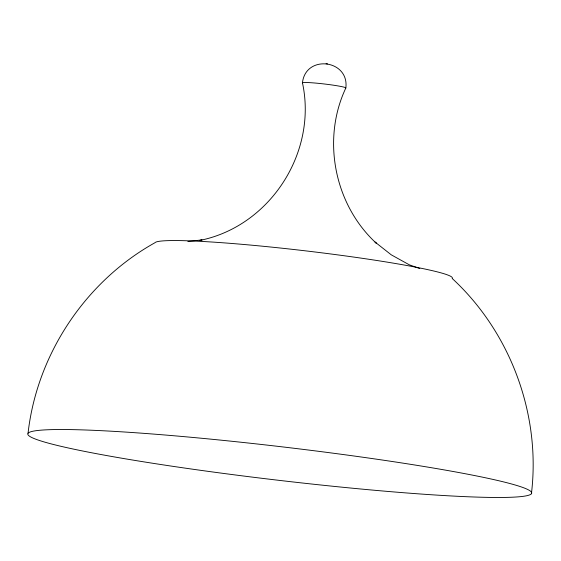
<?xml version="1.0" encoding="UTF-8"?>
<svg xmlns="http://www.w3.org/2000/svg" width="561" height="561" viewBox="0 0 561 561"><rect width="100%" height="100%" fill="white"/><g stroke="black" fill="none" stroke-linecap="round" stroke-linejoin="round"><path stroke-width="0.84" d="M419.796 268.572L409.285 264.799L391.241 254.813L375.021 242.036L376.536 243.439C334.468 204.996 321.439 139.577 345.828 88.028C349.51 59.662 305.57 54.115 302.456 82.818C317.589 152.718 269.827 226.553 199.506 240.487M531.414 493.743A253.698 16.816 6.7 0 0 164.345 434.95A253.698 16.816 6.7 0 0 143.434 461.794A253.698 16.816 6.7 0 0 531.414 493.743C541.028 414.733 510.664 332.456 452.208 278.48A149.836 9.93 6.7 0 0 310.696 251.468A149.836 9.93 6.7 0 0 154.92 242.752C85.51 281.398 36.963 354.321 28.05 433.246M200.389 240.325L202.051 239.898L187.844 241.468M326.067 63.688L327.533 63.863M302.456 82.818A21.858 1.452 6.7 0 1 325.184 84.087A21.858 1.452 6.7 0 1 345.828 88.028"/></g></svg>
